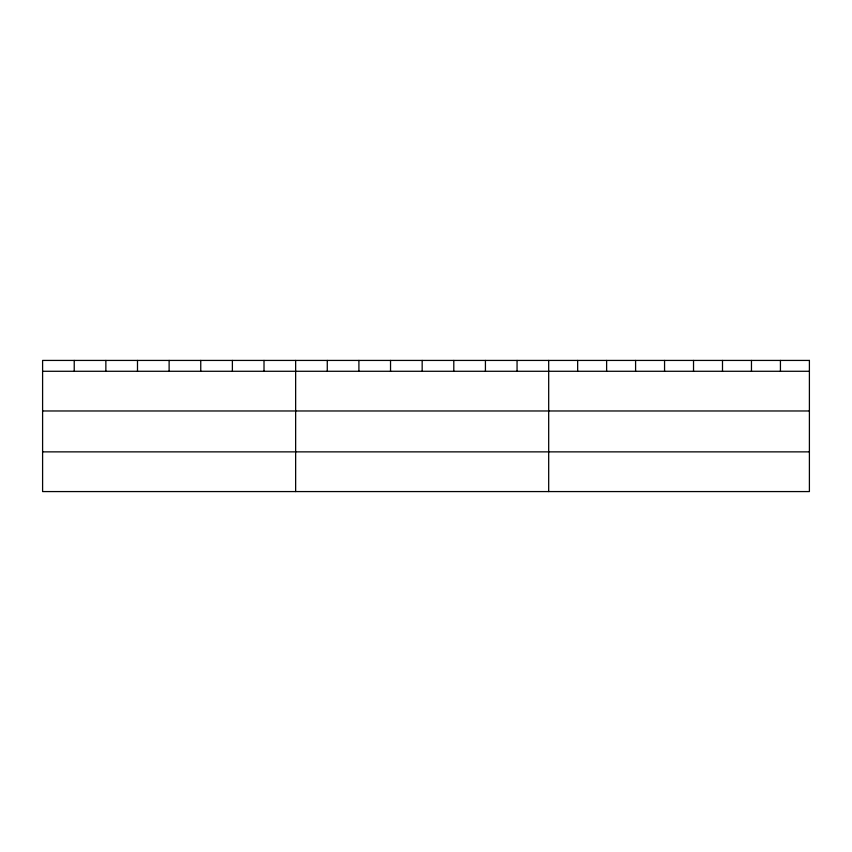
<?xml version="1.0" encoding="UTF-8"?>
<svg xmlns="http://www.w3.org/2000/svg" width="852" height="852" viewBox="0 0 852 852"><rect width="100%" height="100%" fill="white"/><g stroke="black" fill="none" stroke-linecap="round" stroke-linejoin="round"><path stroke-width="1.28" d="M42.6 371.28L809.4 371.28M42.6 410.973L809.4 410.973M42.6 451.869L809.4 451.869M780.432 360.428L780.432 371.28M751.464 360.428L751.464 371.28M722.496 360.428L722.496 371.28M693.528 360.428L693.528 371.28M664.56 360.428L664.56 371.28M635.592 360.428L635.592 371.28M606.624 360.428L606.624 371.28M577.656 360.428L577.656 371.28M548.688 360.428L548.688 491.572M517.058 360.428L517.058 371.28M485.427 360.428L485.427 371.28M453.796 360.428L453.796 371.28M422.166 360.428L422.166 371.28M390.535 360.428L390.535 371.28M358.905 360.428L358.905 371.28M327.274 360.428L327.274 371.28M295.644 360.428L295.644 491.572M264.013 360.428L264.013 371.28M232.383 360.428L232.383 371.28M200.752 360.428L200.752 371.28M169.122 360.428L169.122 371.28M137.491 360.428L137.491 371.28M105.861 360.428L105.861 371.28M74.231 360.428L74.231 371.28M809.4 360.428L42.6 360.428L42.6 491.572L809.4 491.572L809.4 360.428"/></g></svg>
